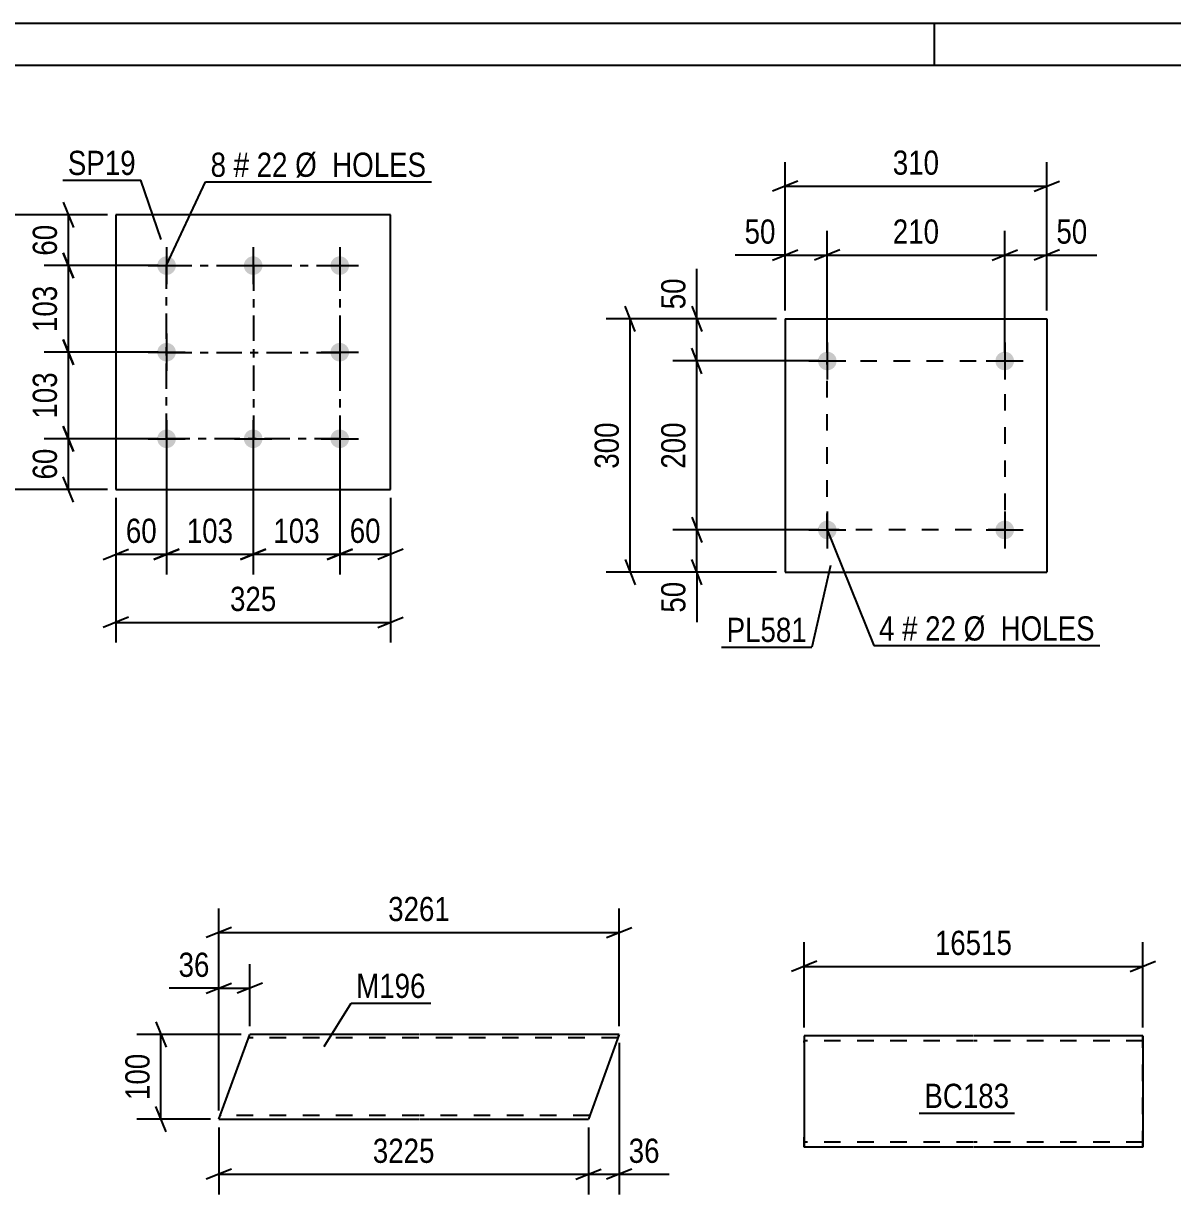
# Model space of a CAD drawing. Header units: millimetres. Extents: x 0 to 420, y 0 to 297.
# Drawn here: x 102.2 to 238.2, y 158.4 to 297 of the extents above; entities that cross this region are included whole.
import ezdxf

# ---------------------------------------------------------------- set-up
doc = ezdxf.new("R2010")
doc.units = ezdxf.units.MM
doc.linetypes.add('DXK_LINE_DOT2', pattern=[3.9198, 1.9599, -1.9599])
doc.linetypes.add('DXK_LINE_DOT3', pattern=[5.9187, 2.979, -0.9799, 0.9799, -0.9799])
doc.styles.add('Arial Narrow', font='ARIALN.TTF', dxfattribs={"height": 0.2})

# ---------------------------------------------------------------- blocks, each defined once
blk = doc.blocks.new('Unknown-814276737-1133')
at = {"color": 5, "linetype": 'Continuous'}
for p, q in [((420, 297), (0, 297)), ((210, 292), (210, 297)), ((415, 292), (5, 292))]:
    blk.add_line(p, q, dxfattribs=at)
blk = doc.blocks.new('Part-814276737-5636 - 5630')
at = {"color": 2, "linetype": 'Continuous'}
for p, q in [((125.32, 167.31), (128.96, 177.31)), ((148.96, 177.31), (128.96, 177.31)), ((172.7, 177.31), (149.06, 177.31)), ((172.67, 177.25), (169.06, 167.31)), ((172.7, 177.31), (172.67, 177.25)), ((125.32, 167.31), (148.96, 167.31)), ((149.06, 167.31), (169.06, 167.31))]:
    blk.add_line(p, q, dxfattribs=at)
at = {"color": 7, "linetype": 'DXK_LINE_DOT2'}
for p, q in [((148.96, 176.91), (128.81, 176.91)), ((172.55, 176.91), (149.06, 176.91)), ((172.61, 177.07), (172.7, 177.31)), ((125.47, 167.74), (125.5, 167.8)), ((125.5, 167.8), (125.47, 167.74)), ((125.47, 167.74), (125.46, 167.71)), ((125.46, 167.71), (125.47, 167.74)), ((148.96, 167.71), (125.46, 167.71)), ((169.2, 167.71), (149.06, 167.71))]:
    blk.add_line(p, q, dxfattribs=at)
blk = doc.blocks.new('Part-814276737-6144 - 6139')
at = {"color": 2, "linetype": 'Continuous'}
for p, q in [((194.58, 177.16), (194.58, 177.16)), ((214.58, 177.16), (194.58, 177.16)), ((194.58, 177.16), (194.58, 175.96)), ((234.68, 177.16), (214.68, 177.16)), ((234.68, 177.16), (234.68, 177.16)), ((234.68, 177.16), (234.68, 165.16)), ((194.58, 175.96), (194.58, 165.16)), ((194.58, 164.31), (194.58, 165.16)), ((234.68, 165.16), (234.68, 163.96)), ((194.58, 164.05), (194.58, 164.31)), ((194.58, 163.96), (194.58, 164.05)), ((194.58, 163.96), (194.58, 163.96)), ((214.58, 163.96), (194.58, 163.96)), ((234.68, 163.96), (214.68, 163.96)), ((234.68, 163.96), (234.68, 163.96))]:
    blk.add_line(p, q, dxfattribs=at)
at = {"color": 7, "linetype": 'DXK_LINE_DOT2'}
for p, q in [((194.58, 177.16), (194.58, 163.96)), ((194.58, 177.16), (194.58, 177.16)), ((214.58, 176.56), (194.58, 176.56)), ((194.58, 176.51), (194.58, 176.56)), ((194.58, 176.42), (194.58, 176.51)), ((194.58, 176.38), (194.58, 176.42)), ((234.68, 176.56), (214.68, 176.56)), ((234.68, 163.96), (234.68, 177.16)), ((234.68, 176.56), (234.68, 176.56)), ((194.58, 164.7), (194.58, 165.16)), ((214.58, 164.56), (194.58, 164.56)), ((194.58, 163.96), (194.58, 163.96)), ((234.68, 164.56), (214.68, 164.56)), ((234.68, 164.6), (234.68, 164.93)), ((234.68, 164.56), (234.68, 164.6)), ((234.68, 164.56), (234.68, 164.56))]:
    blk.add_line(p, q, dxfattribs=at)
blk = doc.blocks.new('Bolt-814276737-5742 - 5703')
at = {"linetype": 'Continuous'}
for points in [[(119.12, 269.43, -1), (119.12, 267.23, -1)], [(129.37, 269.43, -1), (129.37, 267.23, -1)], [(139.62, 269.43, -1), (139.62, 267.23, -1)], [(119.12, 259.18, -1), (119.12, 256.98, -1)], [(139.62, 259.18, -1), (139.62, 256.98, -1)], [(119.12, 248.93, -1), (119.12, 246.73, -1)], [(129.37, 248.93, -1), (129.37, 246.73, -1)], [(139.62, 248.93, -1), (139.62, 246.73, -1)]]:
    blk.add_hatch(color=1, dxfattribs=at).paths.add_polyline_path(points)
at = {"color": 1, "linetype": 'Continuous'}
for p, q in [((119.12, 270.53), (119.12, 266.13)), ((129.37, 270.53), (129.37, 266.13)), ((139.62, 270.53), (139.62, 266.13)), ((116.92, 268.33), (121.32, 268.33)), ((127.17, 268.33), (131.57, 268.33)), ((137.42, 268.33), (141.82, 268.33)), ((119.12, 260.28), (119.12, 255.88)), ((139.62, 260.28), (139.62, 255.88)), ((116.92, 258.08), (121.32, 258.08)), ((137.42, 258.08), (141.82, 258.08)), ((119.12, 250.03), (119.12, 245.63)), ((129.37, 250.03), (129.37, 245.63)), ((139.62, 250.03), (139.62, 245.63)), ((116.92, 247.83), (121.32, 247.83)), ((127.17, 247.83), (131.57, 247.83)), ((137.42, 247.83), (141.82, 247.83))]:
    blk.add_line(p, q, dxfattribs=at)
blk = doc.blocks.new('Part-814276737-5709 - 5703')
at = {"color": 2, "linetype": 'Continuous'}
for p, q in [((113.12, 274.33), (113.12, 241.83)), ((145.62, 274.33), (113.12, 274.33)), ((145.62, 241.83), (145.62, 274.33)), ((113.12, 241.83), (145.62, 241.83))]:
    blk.add_line(p, q, dxfattribs=at)
blk = doc.blocks.new('Bolt-814276737-6696 - 6657')
at = {"linetype": 'Continuous'}
for points in [[(198.43, 237.04, -1), (196.23, 237.04, -1)], [(219.43, 237.04, -1), (217.23, 237.04, -1)]]:
    blk.add_hatch(color=1, dxfattribs=at).paths.add_polyline_path(points)
at = {"color": 1, "linetype": 'Continuous'}
for p, q in [((197.33, 239.24), (197.33, 234.84)), ((218.33, 239.24), (218.33, 234.84)), ((195.13, 237.04), (199.53, 237.04)), ((216.13, 237.04), (220.53, 237.04))]:
    blk.add_line(p, q, dxfattribs=at)
blk = doc.blocks.new('Bolt-814276737-6691 - 6657')
at = {"linetype": 'Continuous'}
for points in [[(198.43, 257.04, -1), (196.23, 257.04, -1)], [(219.43, 257.04, -1), (217.23, 257.04, -1)]]:
    blk.add_hatch(color=1, dxfattribs=at).paths.add_polyline_path(points)
at = {"color": 1, "linetype": 'Continuous'}
for p, q in [((197.33, 259.24), (197.33, 254.84)), ((218.33, 259.24), (218.33, 254.84)), ((195.13, 257.04), (199.53, 257.04)), ((216.13, 257.04), (220.53, 257.04))]:
    blk.add_line(p, q, dxfattribs=at)
blk = doc.blocks.new('Part-814276737-6701 - 6657')
at = {"color": 2, "linetype": 'Continuous'}
for p, q in [((192.33, 262.03), (192.33, 232.03)), ((192.33, 262.03), (223.33, 262.03)), ((223.33, 262.03), (223.33, 232.03)), ((192.33, 232.03), (223.33, 232.03))]:
    blk.add_line(p, q, dxfattribs=at)
blk = doc.blocks.new('Rectangle-814276737-5861 - 5703')
at = {"color": 1, "linetype": 'DXK_LINE_DOT3'}
blk.add_lwpolyline([(119.12, 268.33), (139.62, 268.33), (139.62, 247.83), (119.12, 247.83), (119.12, 268.33)], close=True, dxfattribs=at)
blk = doc.blocks.new('Rectangle-814276737-6810 - 6657')
at = {"color": 1, "linetype": 'DXK_LINE_DOT2'}
blk.add_lwpolyline([(197.32, 257.04), (218.33, 257.04), (218.33, 237.04), (197.32, 237.04), (197.32, 257.04)], close=True, dxfattribs=at)
blk = doc.blocks.new('Line-814276737-5854 - 5703')
at = {"color": 1, "linetype": 'DXK_LINE_DOT3'}
blk.add_line((129.42, 268.33), (129.42, 247.83), dxfattribs=at)
blk = doc.blocks.new('Line-814276737-5847 - 5703')
at = {"color": 1, "linetype": 'DXK_LINE_DOT3'}
blk.add_line((119.12, 258.03), (139.62, 258.03), dxfattribs=at)
blk = doc.blocks.new('StraightDimension-814276737-5688 - 5630')
at = {"color": 7, "linetype": 'Continuous'}
for p, q in [((125.32, 166.31), (125.32, 158.37)), ((169.06, 166.31), (169.06, 158.37)), ((126.82, 161.37), (123.82, 160.17)), ((167.56, 160.17), (170.56, 161.37)), ((125.32, 160.77), (169.06, 160.77))]:
    blk.add_line(p, q, dxfattribs=at)
at = {"color": 0}
blk.add_wipeout([(151.44, 161.52), (151.44, 165.72), (142.93, 165.72), (142.93, 161.52)], dxfattribs=at)
at = {"color": 3, "style": 'Arial Narrow'}
blk.add_text('3225', height=2.863, dxfattribs=at).set_placement((143.53, 162.12))
blk = doc.blocks.new('StraightDimension-814276737-5676 - 5630')
at = {"color": 7, "linetype": 'Continuous'}
for p, q in [((172.7, 176.31), (172.7, 158.37)), ((169.06, 166.31), (169.06, 158.37)), ((167.56, 160.17), (170.56, 161.37)), ((174.2, 161.37), (171.2, 160.17)), ((169.06, 160.77), (172.7, 160.77)), ((172.7, 160.77), (178.6, 160.77)), ((172.7, 160.77), (178.6, 160.77))]:
    blk.add_line(p, q, dxfattribs=at)
at = {"color": 0}
blk.add_wipeout([(178.08, 161.52), (178.08, 165.72), (173.22, 165.72), (173.22, 161.52)], dxfattribs=at)
at = {"color": 3, "style": 'Arial Narrow'}
blk.add_text('36', height=2.863, dxfattribs=at).set_placement((173.82, 162.12))
blk = doc.blocks.new('StraightDimension-814276737-5652 - 5630')
at = {"color": 7, "linetype": 'Continuous'}
for p, q in [((125.32, 168.31), (125.32, 192.24)), ((172.7, 178.31), (172.7, 192.24)), ((126.82, 189.99), (123.82, 188.79)), ((171.2, 188.79), (174.2, 189.99)), ((125.32, 189.39), (172.7, 189.39))]:
    blk.add_line(p, q, dxfattribs=at)
at = {"color": 0}
blk.add_wipeout([(153.26, 190.14), (153.26, 194.34), (144.75, 194.34), (144.75, 190.14)], dxfattribs=at)
at = {"color": 3, "style": 'Arial Narrow'}
blk.add_text('3261', height=2.863, dxfattribs=at).set_placement((145.35, 190.74))
blk = doc.blocks.new('StraightDimension-814276737-5663 - 5630')
at = {"color": 7, "linetype": 'Continuous'}
for p, q in [((125.32, 168.31), (125.32, 185.64)), ((128.96, 178.31), (128.96, 185.64)), ((123.82, 182.19), (126.82, 183.39)), ((130.46, 183.39), (127.46, 182.19)), ((125.32, 182.79), (119.41, 182.79)), ((125.32, 182.79), (119.41, 182.79)), ((125.32, 182.79), (128.96, 182.79))]:
    blk.add_line(p, q, dxfattribs=at)
at = {"color": 0}
blk.add_wipeout([(124.79, 183.54), (124.79, 187.74), (119.94, 187.74), (119.94, 183.54)], dxfattribs=at)
at = {"color": 3, "style": 'Arial Narrow'}
blk.add_text('36', height=2.863, dxfattribs=at).set_placement((120.54, 184.14))
blk = doc.blocks.new('StraightDimension-814276737-5639 - 5630')
at = {"color": 7, "linetype": 'Continuous'}
for p, q in [((117.85, 178.81), (119.05, 175.81)), ((127.96, 177.31), (115.6, 177.31)), ((118.45, 167.31), (118.45, 177.31)), ((119.05, 165.81), (117.85, 168.81)), ((124.32, 167.31), (115.6, 167.31))]:
    blk.add_line(p, q, dxfattribs=at)
at = {"color": 0}
blk.add_wipeout([(117.7, 175.65), (113.5, 175.65), (113.5, 168.96), (117.7, 168.96)], dxfattribs=at)
at = {"color": 3, "style": 'Arial Narrow'}
blk.add_text('100', height=2.863, rotation=90.0002, dxfattribs=at).set_placement((117.1, 169.56))
blk = doc.blocks.new('StraightDimension-814276737-6148 - 6139')
at = {"color": 7, "linetype": 'Continuous'}
for p, q in [((194.58, 178.16), (194.58, 188.23)), ((234.68, 178.16), (234.68, 188.23)), ((196.08, 185.98), (193.08, 184.78)), ((233.18, 184.78), (236.18, 185.98)), ((194.58, 185.38), (234.68, 185.38))]:
    blk.add_line(p, q, dxfattribs=at)
at = {"color": 0}
blk.add_wipeout([(219.81, 186.13), (219.81, 190.33), (209.46, 190.33), (209.46, 186.13)], dxfattribs=at)
at = {"color": 3, "style": 'Arial Narrow'}
blk.add_text('16515', height=2.863, dxfattribs=at).set_placement((210.06, 186.73))
blk = doc.blocks.new('StraightDimension-814276737-5806 - 5703')
at = {"color": 7, "linetype": 'Continuous'}
for p, q in [((119.12, 246.83), (119.12, 231.76)), ((129.37, 246.83), (129.37, 231.76)), ((117.62, 233.56), (120.62, 234.76)), ((130.87, 234.76), (127.87, 233.56)), ((119.12, 234.16), (129.37, 234.16))]:
    blk.add_line(p, q, dxfattribs=at)
at = {"color": 0}
blk.add_wipeout([(127.59, 234.91), (127.59, 239.11), (120.91, 239.11), (120.91, 234.91)], dxfattribs=at)
at = {"color": 3, "style": 'Arial Narrow'}
blk.add_text('103', height=2.863, dxfattribs=at).set_placement((121.51, 235.51))
blk = doc.blocks.new('StraightDimension-814276737-5837 - 5703')
at = {"color": 7, "linetype": 'Continuous'}
for p, q in [((99.37, 272.83), (98.17, 275.83)), ((112.12, 274.33), (95.92, 274.33)), ((98.77, 241.83), (98.77, 274.33)), ((98.17, 243.33), (99.37, 240.33)), ((112.12, 241.83), (95.92, 241.83))]:
    blk.add_line(p, q, dxfattribs=at)
at = {"color": 0}
blk.add_wipeout([(98.02, 261.43), (93.82, 261.43), (93.82, 254.74), (98.02, 254.74)], dxfattribs=at)
at = {"color": 3, "style": 'Arial Narrow'}
blk.add_text('325', height=2.863, rotation=90.0002, dxfattribs=at).set_placement((97.42, 255.34))
blk = doc.blocks.new('StraightDimension-814276737-5744 - 5703')
at = {"color": 7, "linetype": 'Continuous'}
for p, q in [((106.89, 259.58), (108.09, 256.58)), ((118.12, 258.08), (104.64, 258.08)), ((107.49, 247.83), (107.49, 258.08)), ((108.09, 246.33), (106.89, 249.33)), ((118.12, 247.83), (104.64, 247.83))]:
    blk.add_line(p, q, dxfattribs=at)
at = {"color": 0}
blk.add_wipeout([(106.74, 256.3), (102.54, 256.3), (102.54, 249.62), (106.74, 249.62)], dxfattribs=at)
at = {"color": 3, "style": 'Arial Narrow'}
blk.add_text('103', height=2.863, rotation=90.0002, dxfattribs=at).set_placement((106.14, 250.22))
blk = doc.blocks.new('StraightDimension-814276737-5754 - 5703')
at = {"color": 7, "linetype": 'Continuous'}
for p, q in [((106.89, 249.33), (108.09, 246.33)), ((118.12, 247.83), (104.64, 247.83)), ((107.49, 241.83), (107.49, 247.83)), ((108.09, 240.33), (106.89, 243.33)), ((112.12, 241.83), (104.64, 241.83))]:
    blk.add_line(p, q, dxfattribs=at)
at = {"color": 0}
blk.add_wipeout([(106.74, 247.26), (102.54, 247.26), (102.54, 242.41), (106.74, 242.41)], dxfattribs=at)
at = {"color": 3, "style": 'Arial Narrow'}
blk.add_text('60', height=2.863, rotation=90.0002, dxfattribs=at).set_placement((106.14, 243.01))
blk = doc.blocks.new('StraightDimension-814276737-5764 - 5703')
at = {"color": 7, "linetype": 'Continuous'}
for p, q in [((106.89, 275.83), (108.09, 272.83)), ((112.12, 274.33), (104.64, 274.33)), ((107.49, 268.33), (107.49, 274.33)), ((108.09, 266.83), (106.89, 269.83)), ((118.12, 268.33), (104.64, 268.33))]:
    blk.add_line(p, q, dxfattribs=at)
at = {"color": 0}
blk.add_wipeout([(106.74, 273.76), (102.54, 273.76), (102.54, 268.91), (106.74, 268.91)], dxfattribs=at)
at = {"color": 3, "style": 'Arial Narrow'}
blk.add_text('60', height=2.863, rotation=90.0002, dxfattribs=at).set_placement((106.14, 269.51))
blk = doc.blocks.new('StraightDimension-814276737-5774 - 5703')
at = {"color": 7, "linetype": 'Continuous'}
for p, q in [((106.89, 269.83), (108.09, 266.83)), ((118.12, 268.33), (104.64, 268.33)), ((107.49, 258.08), (107.49, 268.33)), ((108.09, 256.58), (106.89, 259.58)), ((118.12, 258.08), (104.64, 258.08))]:
    blk.add_line(p, q, dxfattribs=at)
at = {"color": 0}
blk.add_wipeout([(106.74, 266.55), (102.54, 266.55), (102.54, 259.87), (106.74, 259.87)], dxfattribs=at)
at = {"color": 3, "style": 'Arial Narrow'}
blk.add_text('103', height=2.863, rotation=90.0002, dxfattribs=at).set_placement((106.14, 260.47))
blk = doc.blocks.new('StraightDimension-814276737-5785 - 5703')
at = {"color": 7, "linetype": 'Continuous'}
for p, q in [((113.12, 240.83), (113.12, 223.7)), ((145.62, 240.83), (145.62, 223.7)), ((114.62, 226.7), (111.62, 225.5)), ((113.12, 226.1), (145.62, 226.1)), ((144.12, 225.5), (147.12, 226.7))]:
    blk.add_line(p, q, dxfattribs=at)
at = {"color": 0}
blk.add_wipeout([(132.72, 226.85), (132.72, 231.05), (126.03, 231.05), (126.03, 226.85)], dxfattribs=at)
at = {"color": 3, "style": 'Arial Narrow'}
blk.add_text('325', height=2.863, dxfattribs=at).set_placement((126.63, 227.45))
blk = doc.blocks.new('StraightDimension-814276737-5796 - 5703')
at = {"color": 7, "linetype": 'Continuous'}
for p, q in [((119.12, 246.83), (119.12, 231.76)), ((113.12, 240.83), (113.12, 231.76)), ((111.62, 233.56), (114.62, 234.76)), ((120.62, 234.76), (117.62, 233.56)), ((113.12, 234.16), (119.12, 234.16))]:
    blk.add_line(p, q, dxfattribs=at)
at = {"color": 0}
blk.add_wipeout([(118.55, 234.91), (118.55, 239.11), (113.7, 239.11), (113.7, 234.91)], dxfattribs=at)
at = {"color": 3, "style": 'Arial Narrow'}
blk.add_text('60', height=2.863, dxfattribs=at).set_placement((114.3, 235.51))
blk = doc.blocks.new('StraightDimension-814276737-5816 - 5703')
at = {"color": 7, "linetype": 'Continuous'}
for p, q in [((129.37, 246.83), (129.37, 231.76)), ((139.62, 246.83), (139.62, 231.76)), ((127.87, 233.56), (130.87, 234.76)), ((141.12, 234.76), (138.12, 233.56)), ((129.37, 234.16), (139.62, 234.16))]:
    blk.add_line(p, q, dxfattribs=at)
at = {"color": 0}
blk.add_wipeout([(137.84, 234.91), (137.84, 239.11), (131.16, 239.11), (131.16, 234.91)], dxfattribs=at)
at = {"color": 3, "style": 'Arial Narrow'}
blk.add_text('103', height=2.863, dxfattribs=at).set_placement((131.76, 235.51))
blk = doc.blocks.new('StraightDimension-814276737-5826 - 5703')
at = {"color": 7, "linetype": 'Continuous'}
for p, q in [((139.62, 246.83), (139.62, 231.76)), ((145.62, 240.83), (145.62, 231.76)), ((138.12, 233.56), (141.12, 234.76)), ((147.12, 234.76), (144.12, 233.56)), ((139.62, 234.16), (145.62, 234.16))]:
    blk.add_line(p, q, dxfattribs=at)
at = {"color": 0}
blk.add_wipeout([(145.05, 234.91), (145.05, 239.11), (140.2, 239.11), (140.2, 234.91)], dxfattribs=at)
at = {"color": 3, "style": 'Arial Narrow'}
blk.add_text('60', height=2.863, dxfattribs=at).set_placement((140.8, 235.51))
blk = doc.blocks.new('StraightDimension-814276737-6714 - 6657')
at = {"color": 7, "linetype": 'Continuous'}
for p, q in [((192.33, 263.03), (192.33, 272.43)), ((197.33, 258.04), (197.33, 272.43)), ((192.33, 269.58), (186.42, 269.58)), ((192.33, 269.58), (186.42, 269.58)), ((190.83, 268.98), (193.83, 270.18)), ((192.33, 269.58), (197.33, 269.58)), ((198.83, 270.18), (195.83, 268.98))]:
    blk.add_line(p, q, dxfattribs=at)
at = {"color": 0}
blk.add_wipeout([(191.8, 270.33), (191.8, 274.53), (186.94, 274.53), (186.94, 270.33)], dxfattribs=at)
at = {"color": 3, "style": 'Arial Narrow'}
blk.add_text('50', height=2.863, dxfattribs=at).set_placement((187.54, 270.93))
blk = doc.blocks.new('StraightDimension-814276737-6703 - 6657')
at = {"color": 7, "linetype": 'Continuous'}
for p, q in [((192.33, 263.03), (192.33, 280.59)), ((223.33, 263.03), (223.33, 280.59)), ((193.83, 278.34), (190.83, 277.14)), ((192.33, 277.74), (223.33, 277.74)), ((221.83, 277.14), (224.83, 278.34))]:
    blk.add_line(p, q, dxfattribs=at)
at = {"color": 0}
blk.add_wipeout([(211.17, 278.49), (211.17, 282.69), (204.48, 282.69), (204.48, 278.49)], dxfattribs=at)
at = {"color": 3, "style": 'Arial Narrow'}
blk.add_text('310', height=2.863, dxfattribs=at).set_placement((205.08, 279.09))
blk = doc.blocks.new('StraightDimension-814276737-6727 - 6657')
at = {"color": 7, "linetype": 'Continuous'}
for p, q in [((197.33, 258.04), (197.33, 272.43)), ((218.33, 258.04), (218.33, 272.43)), ((198.83, 270.18), (195.83, 268.98)), ((197.33, 269.58), (218.33, 269.58)), ((216.83, 268.98), (219.83, 270.18))]:
    blk.add_line(p, q, dxfattribs=at)
at = {"color": 0}
blk.add_wipeout([(211.17, 270.33), (211.17, 274.53), (204.48, 274.53), (204.48, 270.33)], dxfattribs=at)
at = {"color": 3, "style": 'Arial Narrow'}
blk.add_text('210', height=2.863, dxfattribs=at).set_placement((205.08, 270.93))
blk = doc.blocks.new('StraightDimension-814276737-6743 - 6657')
at = {"color": 7, "linetype": 'Continuous'}
for p, q in [((218.33, 258.04), (218.33, 272.43)), ((223.33, 263.03), (223.33, 272.43)), ((216.83, 268.98), (219.83, 270.18)), ((218.33, 269.58), (223.33, 269.58)), ((224.83, 270.18), (221.83, 268.98)), ((223.33, 269.58), (229.23, 269.58)), ((223.33, 269.58), (229.23, 269.58))]:
    blk.add_line(p, q, dxfattribs=at)
at = {"color": 0}
blk.add_wipeout([(228.71, 270.33), (228.71, 274.53), (223.85, 274.53), (223.85, 270.33)], dxfattribs=at)
at = {"color": 3, "style": 'Arial Narrow'}
blk.add_text('50', height=2.863, dxfattribs=at).set_placement((224.45, 270.93))
blk = doc.blocks.new('StraightDimension-814276737-6757 - 6657')
at = {"color": 7, "linetype": 'Continuous'}
for p, q in [((174.6, 260.53), (173.4, 263.53)), ((191.33, 262.03), (171.15, 262.03)), ((174, 232.03), (174, 262.03)), ((173.4, 233.53), (174.6, 230.53)), ((191.33, 232.03), (171.15, 232.03))]:
    blk.add_line(p, q, dxfattribs=at)
at = {"color": 0}
blk.add_wipeout([(173.25, 250.38), (169.05, 250.38), (169.05, 243.69), (173.25, 243.69)], dxfattribs=at)
at = {"color": 3, "style": 'Arial Narrow'}
blk.add_text('300', height=2.863, rotation=90.0002, dxfattribs=at).set_placement((172.65, 244.29))
blk = doc.blocks.new('StraightDimension-814276737-6768 - 6657')
at = {"color": 7, "linetype": 'Continuous'}
for p, q in [((181.88, 262.03), (181.88, 267.94)), ((181.88, 262.03), (181.88, 267.94)), ((181.28, 263.53), (182.48, 260.53)), ((191.33, 262.03), (179.03, 262.03)), ((181.88, 257.04), (181.88, 262.03)), ((182.48, 255.54), (181.28, 258.54)), ((196.33, 257.04), (179.03, 257.04))]:
    blk.add_line(p, q, dxfattribs=at)
at = {"color": 0}
blk.add_wipeout([(181.13, 267.41), (176.93, 267.41), (176.93, 262.56), (181.13, 262.56)], dxfattribs=at)
at = {"color": 3, "style": 'Arial Narrow'}
blk.add_text('50', height=2.863, rotation=90.0002, dxfattribs=at).set_placement((180.53, 263.16))
blk = doc.blocks.new('StraightDimension-814276737-6781 - 6657')
at = {"color": 7, "linetype": 'Continuous'}
for p, q in [((182.48, 255.54), (181.28, 258.54)), ((196.32, 257.04), (179.03, 257.04)), ((181.88, 237.04), (181.88, 257.04)), ((181.28, 238.54), (182.48, 235.54)), ((196.32, 237.04), (179.03, 237.04))]:
    blk.add_line(p, q, dxfattribs=at)
at = {"color": 0}
blk.add_wipeout([(181.13, 250.38), (176.93, 250.38), (176.93, 243.69), (181.13, 243.69)], dxfattribs=at)
at = {"color": 3, "style": 'Arial Narrow'}
blk.add_text('200', height=2.863, rotation=90.0002, dxfattribs=at).set_placement((180.53, 244.29))
blk = doc.blocks.new('StraightDimension-814276737-6797 - 6657')
at = {"color": 7, "linetype": 'Continuous'}
for p, q in [((181.28, 238.54), (182.48, 235.54)), ((196.32, 237.04), (179.03, 237.04)), ((181.88, 232.03), (181.88, 237.04)), ((182.48, 230.53), (181.28, 233.53)), ((191.33, 232.03), (179.03, 232.03)), ((181.88, 232.03), (181.88, 226.13)), ((181.88, 232.03), (181.88, 226.13))]:
    blk.add_line(p, q, dxfattribs=at)
at = {"color": 0}
blk.add_wipeout([(181.13, 231.51), (176.93, 231.51), (176.93, 226.65), (181.13, 226.65)], dxfattribs=at)
at = {"color": 3, "style": 'Arial Narrow'}
blk.add_text('50', height=2.863, rotation=90.0002, dxfattribs=at).set_placement((180.53, 227.25))
blk = doc.blocks.new('Mark-814276737-5632 - 5630')
at = {"color": 0}
blk.add_wipeout([(149.79, 181.64), (149.79, 184.64), (141.56, 184.64), (141.56, 181.64)], dxfattribs=at)
blk.add_wipeout([(149.79, 181.64), (149.79, 184.64), (141.56, 184.64), (141.56, 181.64)], dxfattribs=at)
at = {"color": 30, "linetype": 'Continuous'}
for p, q in [((137.77, 175.88), (140.96, 181.04)), ((140.96, 181.04), (150.39, 181.04))]:
    blk.add_line(p, q, dxfattribs=at)
at = {"color": 3, "style": 'Arial Narrow'}
blk.add_text('M196', height=2.863, dxfattribs=at).set_placement((141.56, 181.64))
blk = doc.blocks.new('Mark-814276737-6142 - 6139')
at = {"color": 0}
blk.add_wipeout([(218.87, 168.62), (218.87, 171.62), (208.82, 171.62), (208.82, 168.62)], dxfattribs=at)
blk.add_wipeout([(218.87, 168.62), (218.87, 171.62), (208.82, 171.62), (208.82, 168.62)], dxfattribs=at)
at = {"color": 30, "linetype": 'Continuous'}
blk.add_line((208.22, 168.02), (219.47, 168.02), dxfattribs=at)
at = {"color": 3, "style": 'Arial Narrow'}
blk.add_text('BC183', height=2.863, dxfattribs=at).set_placement((208.82, 168.62))
blk = doc.blocks.new('Mark-814276737-5705 - 5703')
at = {"color": 0}
blk.add_wipeout([(115.47, 279.06), (115.47, 282.06), (107.43, 282.06), (107.43, 279.06)], dxfattribs=at)
blk.add_wipeout([(115.47, 279.06), (115.47, 282.06), (107.43, 282.06), (107.43, 279.06)], dxfattribs=at)
at = {"color": 30, "linetype": 'Continuous'}
for p in [(106.83, 278.46), (118.49, 271.44)]:
    blk.add_line(p, (116.07, 278.46), dxfattribs=at)
at = {"color": 3, "style": 'Arial Narrow'}
blk.add_text('SP19', height=2.863, dxfattribs=at).set_placement((107.43, 279.06))
blk = doc.blocks.new('Mark-814276737-5738 - 5703')
at = {"color": 0}
for points in [[(126.16, 278.84), (126.16, 281.84), (124.33, 281.84), (124.33, 278.84)], [(128.88, 278.84), (128.88, 281.84), (127.06, 281.84), (127.06, 278.84)], [(133.44, 278.84), (133.44, 281.84), (129.78, 281.84), (129.78, 278.84)], [(149.87, 278.84), (149.87, 281.84), (134.34, 281.84), (134.34, 278.84)]]:
    blk.add_wipeout(points, dxfattribs=at)
for points in [[(126.16, 278.84), (126.16, 281.84), (124.33, 281.84), (124.33, 278.84)], [(128.88, 278.84), (128.88, 281.84), (127.06, 281.84), (127.06, 278.84)], [(133.44, 278.84), (133.44, 281.84), (129.78, 281.84), (129.78, 278.84)], [(149.87, 278.84), (149.87, 281.84), (134.34, 281.84), (134.34, 278.84)]]:
    blk.add_wipeout(points, dxfattribs=at)
at = {"color": 7, "linetype": 'Continuous'}
for p, q in [((119.11, 268.4), (123.73, 278.24)), ((123.73, 278.24), (150.47, 278.24))]:
    blk.add_line(p, q, dxfattribs=at)
at = {"color": 3, "style": 'Arial Narrow'}
for s, height, p in [('8', 2.86, (124.33, 278.84)), ('#', 2.86, (127.06, 278.84)), ('22', 2.863, (129.78, 278.84)), ('Ø  HOLES', 2.863, (134.34, 278.84))]:
    blk.add_text(s, height=height, dxfattribs=at).set_placement(p)
blk = doc.blocks.new('MarkSet-814276737-6857 - 6657')
at = {"color": 0}
for points in [[(205.28, 223.95), (205.28, 226.95), (203.45, 226.95), (203.45, 223.95)], [(208.01, 223.95), (208.01, 226.95), (206.18, 226.95), (206.18, 223.95)], [(212.57, 223.95), (212.57, 226.95), (208.91, 226.95), (208.91, 223.95)], [(228.99, 223.95), (228.99, 226.95), (213.47, 226.95), (213.47, 223.95)]]:
    blk.add_wipeout(points, dxfattribs=at)
for points in [[(205.28, 223.95), (205.28, 226.95), (203.45, 226.95), (203.45, 223.95)], [(208.01, 223.95), (208.01, 226.95), (206.18, 226.95), (206.18, 223.95)], [(212.57, 223.95), (212.57, 226.95), (208.91, 226.95), (208.91, 223.95)], [(228.99, 223.95), (228.99, 226.95), (213.47, 226.95), (213.47, 223.95)]]:
    blk.add_wipeout(points, dxfattribs=at)
at = {"color": 7, "linetype": 'Continuous'}
for p, q in [((197.33, 237.04), (202.85, 223.35)), ((202.85, 223.35), (229.59, 223.35))]:
    blk.add_line(p, q, dxfattribs=at)
at = {"color": 3, "style": 'Arial Narrow'}
for s, height, p in [('4', 2.86, (203.45, 223.95)), ('#', 2.86, (206.18, 223.95)), ('22', 2.863, (208.91, 223.95)), ('Ø  HOLES', 2.863, (213.47, 223.95))]:
    blk.add_text(s, height=height, dxfattribs=at).set_placement(p)
blk = doc.blocks.new('Mark-814276737-6697 - 6657')
at = {"color": 0}
blk.add_wipeout([(194.91, 223.78), (194.91, 226.78), (185.41, 226.78), (185.41, 223.78)], dxfattribs=at)
blk.add_wipeout([(194.91, 223.78), (194.91, 226.78), (185.41, 226.78), (185.41, 223.78)], dxfattribs=at)
at = {"color": 30, "linetype": 'Continuous'}
for p in [(197.72, 232.85), (184.81, 223.18)]:
    blk.add_line(p, (195.51, 223.18), dxfattribs=at)
at = {"color": 3, "style": 'Arial Narrow'}
blk.add_text('PL581', height=2.863, dxfattribs=at).set_placement((185.41, 223.78))

msp = doc.modelspace()

# ---------------------------------------------------------------- block references
for name in ['Unknown-814276737-1133', 'Part-814276737-5709 - 5703', 'Bolt-814276737-5742 - 5703', 'Rectangle-814276737-5861 - 5703', 'Line-814276737-5854 - 5703', 'Part-814276737-6701 - 6657', 'Line-814276737-5847 - 5703', 'Bolt-814276737-6691 - 6657', 'Rectangle-814276737-6810 - 6657', 'Bolt-814276737-6696 - 6657', 'Part-814276737-5636 - 5630', 'Part-814276737-6144 - 6139']:
    msp.add_blockref(name, (0, 0))

# ---------------------------------------------------------------- next in the draw order: block references
for name in ['StraightDimension-814276737-5837 - 5703', 'StraightDimension-814276737-6714 - 6657', 'StraightDimension-814276737-5806 - 5703', 'MarkSet-814276737-6857 - 6657', 'StraightDimension-814276737-6148 - 6139', 'Mark-814276737-6142 - 6139', 'StraightDimension-814276737-5688 - 5630']:
    msp.add_blockref(name, (0, 0))

# ---------------------------------------------------------------- next in the draw order: block references
for name in ['StraightDimension-814276737-6703 - 6657', 'StraightDimension-814276737-5764 - 5703', 'StraightDimension-814276737-5744 - 5703', 'StraightDimension-814276737-5676 - 5630']:
    msp.add_blockref(name, (0, 0))

# ---------------------------------------------------------------- next in the draw order: block references
for name in ['Mark-814276737-5705 - 5703', 'StraightDimension-814276737-6727 - 6657', 'StraightDimension-814276737-5774 - 5703', 'StraightDimension-814276737-6757 - 6657', 'StraightDimension-814276737-5754 - 5703', 'StraightDimension-814276737-5652 - 5630']:
    msp.add_blockref(name, (0, 0))

# ---------------------------------------------------------------- next in the draw order: block references
for name in ['Mark-814276737-5738 - 5703', 'StraightDimension-814276737-6743 - 6657', 'StraightDimension-814276737-6768 - 6657', 'StraightDimension-814276737-5785 - 5703', 'StraightDimension-814276737-5663 - 5630', 'Mark-814276737-5632 - 5630']:
    msp.add_blockref(name, (0, 0))

# ---------------------------------------------------------------- next in the draw order: block references
for name in ['StraightDimension-814276737-6781 - 6657', 'StraightDimension-814276737-5796 - 5703', 'StraightDimension-814276737-5816 - 5703', 'StraightDimension-814276737-5639 - 5630']:
    msp.add_blockref(name, (0, 0))

# ---------------------------------------------------------------- next in the draw order: block references
for name in ['StraightDimension-814276737-5826 - 5703', 'StraightDimension-814276737-6797 - 6657']:
    msp.add_blockref(name, (0, 0))

# ---------------------------------------------------------------- next in the draw order: block references
msp.add_blockref('Mark-814276737-6697 - 6657', (0, 0))

doc.saveas('drawing.dxf')
